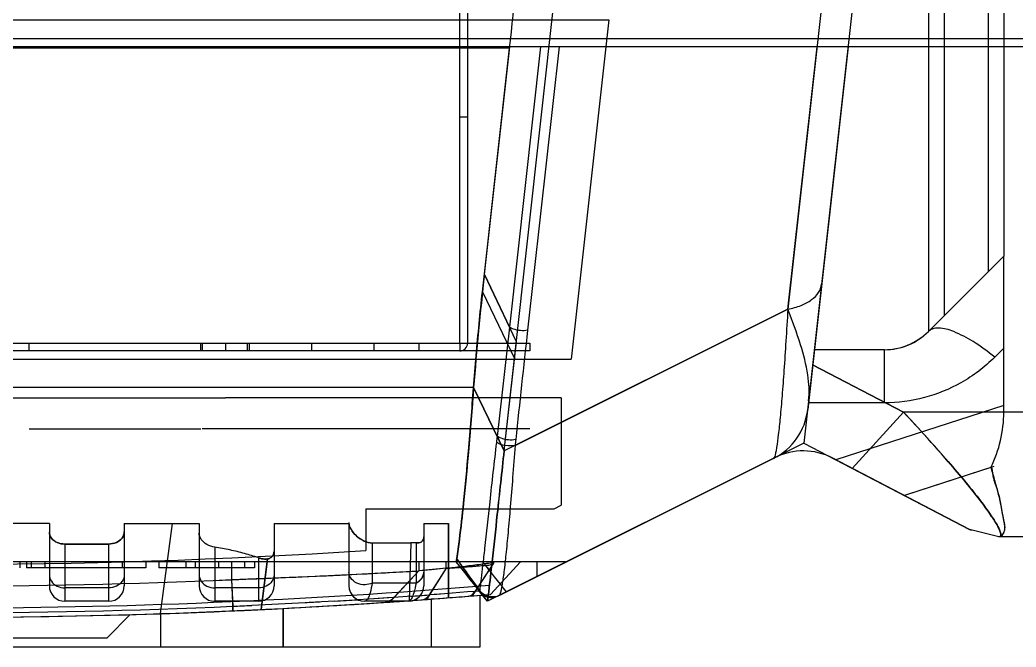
# Model space of a CAD drawing. Header units: millimetres. Extents: x -97344 to -49824, y -57049 to -40247.
# Drawn here: x -69537.01 to -69505.09, y -49655.6 to -49635.48 of the extents above; entities that cross this region are included whole.
import ezdxf

# ---------------------------------------------------------------- set-up
doc = ezdxf.new("R2010")
doc.units = ezdxf.units.MM
doc.header["$LTSCALE"] = 200
for name, color, linetype in [('DIM', 3, 'Continuous'), ('LAY0001', 7, 'Continuous'), ('PP025_18_1', 7, 'Continuous')]:
    doc.layers.add(name, color=color, linetype=linetype)

# ---------------------------------------------------------------- blocks, each defined once
blk = doc.blocks.new('2250')
at = {"color": 7, "linetype": 'Continuous'}
for p, q in [((-45373.872, -64458.816), (-45301.69, -64458.816)), ((-45301.69, -64459.08), (-45373.872, -64459.08)), ((-45319.434, -64459.129), (-45356.127, -64459.129)), ((-45320.241, -64466.384), (-45319.429, -64459.08)), ((-45318.437, -64459.08), (-45319.438, -64468.077)), ((-45317.844, -64459.08), (-45318.856, -64468.175)), ((-45310.517, -64467.5), (-45309.581, -64459.08)), ((-45308.587, -64459.08), (-45309.88, -64470.718)), ((-45320.241, -64466.384), (-45319.438, -64468.077)), ((-45319.255, -64471.869), (-45310.517, -64467.5)), ((-45319.438, -64468.077), (-45319.83, -64471.579)), ((-45309.721, -64469.282), (-45306.811, -64470.8)), ((-45320.585, -64470.015), (-45354.977, -64470.015)), ((-45320.585, -64470.015), (-45319.83, -64471.579)), ((-45306.811, -64470.8), (-45308.452, -64472.608)), ((-45284.338, -64470.8), (-45306.811, -64470.8)), ((-45310.974, -64472.286), (-45319.761, -64476.68)), ((-45304.694, -64474.568), (-45309.095, -64472.272)), ((-45304.342, -64473.648), (-45304.571, -64473.355)), ((-45304.697, -64474.567), (-45304.626, -64474.584)), ((-45303.751, -64474.8), (-45304.694, -64474.568)), ((-45285.755, -64474.8), (-45303.751, -64474.8)), ((-45321.14, -64475.6), (-45321.124, -64475.507)), ((-45321.14, -64475.6), (-45354.421, -64475.6)), ((-45335.124, -64475.6), (-45335.124, -64475.8)), ((-45334.916, -64475.6), (-45334.916, -64475.8)), ((-45331.086, -64475.8), (-45334.916, -64475.8)), ((-45334.767, -64475.6), (-45334.767, -64475.8)), ((-45334.323, -64475.6), (-45334.323, -64475.8)), ((-45333.686, -64475.6), (-45333.686, -64475.8)), ((-45331.851, -64475.6), (-45331.851, -64475.8)), ((-45331.086, -64475.6), (-45331.086, -64475.8)), ((-45330.67, -64475.6), (-45330.67, -64475.8)), ((-45327.602, -64475.8), (-45330.67, -64475.8)), ((-45329.812, -64475.6), (-45329.812, -64475.8)), ((-45329.511, -64475.6), (-45329.511, -64475.8)), ((-45328.757, -64475.6), (-45328.757, -64475.8)), ((-45328.342, -64475.8), (-45328.342, -64476.176)), ((-45327.925, -64475.6), (-45327.925, -64475.8)), ((-45327.602, -64475.6), (-45327.602, -64475.8)), ((-45324.756, -64476.022), (-45322.342, -64475.895)), ((-45322.342, -64475.895), (-45323.14, -64476.749)), ((-45322.342, -64475.6), (-45322.342, -64475.895)), ((-45321.939, -64475.858), (-45322.318, -64475.893)), ((-45322.316, -64475.893), (-45322.317, -64475.893)), ((-45321.463, -64475.812), (-45322.005, -64476.665)), ((-45321.463, -64475.812), (-45321.939, -64475.858)), ((-45321.463, -64475.812), (-45321.463, -64475.6)), ((-45328.342, -64476.176), (-45326.494, -64476.101)), ((-45328.342, -64476.176), (-45328.304, -64477.029)), ((-45326.494, -64476.101), (-45325.625, -64476.063)), ((-45320.443, -64476.402), (-45320.542, -64476.552)), ((-45320.391, -64476.522), (-45320.393, -64476.547)), ((-45323.929, -64476.799), (-45324.307, -64476.822)), ((-45323.14, -64476.748), (-45323.929, -64476.799)), ((-45323.645, -64476.781), (-45323.929, -64476.799)), ((-45323.354, -64476.763), (-45323.645, -64476.781)), ((-45323.154, -64476.75), (-45323.354, -64476.763)), ((-45323.137, -64476.748), (-45323.139, -64476.749)), ((-45323.137, -64476.749), (-45323.139, -64476.749)), ((-45322.716, -64476.718), (-45323.137, -64476.749)), ((-45323.13, -64476.748), (-45323.137, -64476.748)), ((-45323.005, -64476.739), (-45323.13, -64476.748)), ((-45322.604, -64476.71), (-45322.716, -64476.718)), ((-45321.513, -64476.628), (-45322.005, -64476.665)), ((-45321.269, -64476.609), (-45321.513, -64476.628)), ((-45321.269, -64476.609), (-45321.513, -64476.628)), ((-45321.025, -64476.591), (-45321.269, -64476.609)), ((-45321.025, -64476.591), (-45321.269, -64476.609)), ((-45320.783, -64476.571), (-45321.025, -64476.591)), ((-45320.783, -64476.571), (-45321.025, -64476.591)), ((-45320.542, -64476.552), (-45320.783, -64476.571)), ((-45320.542, -64476.552), (-45320.783, -64476.571)), ((-45320.454, -64476.546), (-45320.542, -64476.552)), ((-45320.397, -64476.541), (-45320.454, -64476.546)), ((-45320.393, -64476.547), (-45320.393, -64476.548)), ((-45320.393, -64476.548), (-45320.393, -64476.548)), ((-45320.393, -64476.548), (-45320.345, -64476.601)), ((-45320.393, -64476.548), (-45320.393, -64476.548)), ((-45320.393, -64476.548), (-45320.393, -64476.548)), ((-45320.345, -64476.601), (-45320.249, -64476.673)), ((-45320.249, -64476.673), (-45320.138, -64476.72)), ((-45320.138, -64476.72), (-45320.019, -64476.739)), ((-45320.019, -64476.739), (-45319.899, -64476.73)), ((-45319.899, -64476.73), (-45319.784, -64476.691)), ((-45328.297, -64477.176), (-45328.304, -64477.029)), ((-45325.029, -64476.865), (-45325.46, -64476.889)), ((-45323.471, -64476.906), (-45323.472, -64476.906)), ((-45332.331, -64478.04), (-45331.586, -64477.295)), ((-45343.231, -64478.04), (-45332.331, -64478.04))]:
    blk.add_line(p, q, dxfattribs=at)
for points in [[(-45321.939, -64475.858), (-45322.113, -64475.874), (-45322.239, -64475.886)], [(-45320.393, -64476.547), (-45320.625, -64476.253), (-45320.87, -64475.942), (-45321.142, -64475.6)], [(-45323.14, -64476.748), (-45323.144, -64476.749), (-45323.154, -64476.75)], [(-45321.513, -64476.628), (-45321.759, -64476.647), (-45322.005, -64476.665)]]:
    blk.add_lwpolyline(points, dxfattribs=at)
for centre, radius, start, end in [((-45205.29, -64479.094), 115.652, 173.69053, 175.49732), ((-44604.66, -64547.578), 718.596, 173.656043, 173.937271), ((-45311.868, -64470.497), 2, 296.5651, 353.656), ((-45309.443, -64473.02), 10.486, 172.1021, 173.1486), ((-45307.62, -64472.916), 11.683, 173.936, 174.8594), ((-45310.02, -64474.045), 2, 62.4462, 116.6598), ((-45447.839, -64567.78), 156.752, 35.60409, 36.06156), ((-45322.546, -64461.556), 14.297, 274.3446, 275.2975), ((-45322.399, -64463.147), 12.699, 275.299, 276.2937), ((-45569.053, -64671.737), 316.117, 38.1305, 38.34961), ((-45421.894, -64555.76), 128.752, 37.96897, 38.50599), ((-45337.781, -64263.719), 212.667, 267.45621, 272.54379), ((-45338.329, -64194.718), 281.632, 272.58551, 272.76244), ((-45337.901, -64252.391), 224.842, 273.28194, 273.46607), ((-45323.505, -64476.407), 0.5, 273.8414, 316.9465), ((-45337.781, -64263.805), 213.582, 273.84162, 274.7061), ((-45323.505, -64476.407), 0.5, 273.8988, 309.7638), ((-45335.375, -64302.873), 174.306, 274.2015, 274.39895), ((-45322.359, -64476.441), 0.419, 320.3722, 327.64), ((-45320, -64476.24), 0.5, 218.1305, 296.6397), ((-45319.999, -64476.24), 0.5, 217.9626, 296.5651), ((-45320.015, -64476.248), 0.5, 237.7448, 296.5651), ((-45337.781, -64263.805), 213.582, 266.15865, 273.84138), ((-45337.781, -64264.084), 213.156, 267.45184, 272.54816), ((-45338.529, -64237.338), 239.909, 272.44281, 272.58811)]:
    blk.add_arc(centre, radius, start, end, dxfattribs=at)
for points, knots in [([(-45310.517, -64467.5), (-45310.372, -64467.472), (-45310.104, -64467.399), (-45309.762, -64467.22), (-45309.519, -64466.987), (-45309.444, -64466.79), (-45309.433, -64466.697)], [0, 0, 0, 0, 0.309434, 0.577165, 0.802053, 1, 1, 1, 1]), ([(-45310.517, -64467.5), (-45310.537, -64467.843), (-45310.576, -64468.497), (-45310.637, -64469.424), (-45310.698, -64470.24), (-45310.757, -64470.929), (-45310.813, -64471.481), (-45310.861, -64471.85), (-45310.899, -64472.068), (-45310.923, -64472.177), (-45310.945, -64472.244), (-45310.963, -64472.28), (-45310.974, -64472.286)], [0, 0, 0, 0, 0.213756, 0.407798, 0.578563, 0.723047, 0.838713, 0.923709, 0.954386, 0.977149, 0.992173, 1, 1, 1, 1]), ([(-45318.856, -64468.175), (-45319.005, -64468.204), (-45319.217, -64468.186), (-45319.399, -64468.102), (-45319.438, -64468.077)], [0, 0, 0, 0, 0.766012, 1, 1, 1, 1]), ([(-45320.585, -64470.015), (-45320.683, -64471.254), (-45320.813, -64472.882), (-45321.013, -64474.711), (-45321.096, -64475.302), (-45321.123, -64475.507)], [0, 0, 0, 0, 0.675699, 0.887625, 1, 1, 1, 1]), ([(-45304.571, -64473.355), (-45304.728, -64473.157), (-45305.45, -64472.283), (-45306.208, -64471.441), (-45306.811, -64470.8)], [0, 0, 0, 0, 0.223124, 1, 1, 1, 1]), ([(-45319.237, -64471.682), (-45319.39, -64471.712), (-45319.606, -64471.693), (-45319.79, -64471.605), (-45319.83, -64471.579)], [0, 0, 0, 0, 0.76794, 1, 1, 1, 1]), ([(-45319.854, -64471.769), (-45319.931, -64472.406), (-45320.055, -64473.54), (-45320.197, -64474.859), (-45320.289, -64475.678), (-45320.34, -64476.088), (-45320.369, -64476.354), (-45320.39, -64476.482), (-45320.391, -64476.522)], [0, 0, 0, 0, 0.402191, 0.715741, 0.832153, 0.91891, 0.974947, 1, 1, 1, 1]), ([(-45319.255, -64471.869), (-45319.359, -64471.891), (-45319.569, -64471.891), (-45319.772, -64471.825), (-45319.854, -64471.769)], [0, 0, 0, 0, 0.516263, 1, 1, 1, 1]), ([(-45319.255, -64471.869), (-45319.282, -64472.214), (-45319.332, -64472.872), (-45319.407, -64473.805), (-45319.478, -64474.626), (-45319.545, -64475.321), (-45319.6, -64475.814), (-45319.642, -64476.136), (-45319.67, -64476.321), (-45319.695, -64476.466), (-45319.717, -64476.574), (-45319.738, -64476.638), (-45319.751, -64476.675), (-45319.761, -64476.68)], [0, 0, 0, 0, 0.214208, 0.408587, 0.579802, 0.724726, 0.840692, 0.887171, 0.925733, 0.956284, 0.978759, 0.99322, 1, 1, 1, 1]), ([(-45303.751, -64474.8), (-45303.733, -64474.8), (-45303.688, -64474.779), (-45303.69, -64474.691), (-45303.725, -64474.588), (-45303.793, -64474.447), (-45303.894, -64474.28), (-45304.076, -64474.007), (-45304.231, -64473.795), (-45304.342, -64473.648)], [0, 0, 0, 0, 0.039205, 0.088988, 0.170029, 0.283628, 0.427091, 0.59676, 1, 1, 1, 1]), ([(-45319.761, -64476.68), (-45319.864, -64476.731), (-45320.116, -64476.761), (-45320.324, -64476.616), (-45320.391, -64476.522)], [0, 0, 0, 0, 0.499811, 1, 1, 1, 1]), ([(-45322.238, -64476.82), (-45322.181, -64476.816), (-45322.104, -64476.78), (-45322.05, -64476.724), (-45322.037, -64476.708)], [0, 0, 0, 0, 0.729789, 1, 1, 1, 1]), ([(-45320.772, -64476.708), (-45320.75, -64476.706), (-45320.656, -64476.686), (-45320.58, -64476.614), (-45320.542, -64476.552)], [0, 0, 0, 0, 0.235406, 1, 1, 1, 1]), ([(-45325.46, -64476.889), (-45325.634, -64476.899), (-45326.379, -64476.939), (-45327.124, -64476.976), (-45327.696, -64477.002)], [0, 0, 0, 0, 0.232523, 1, 1, 1, 1])]:
    blk.add_open_spline(points, degree=3, knots=knots, dxfattribs=at)
at = {"layer": 'LAY0001', "color": 7, "linetype": 'Continuous'}
for p, q in [((-45306.003, -64435.84), (-45310.001, -64471.8)), ((-45306.009, -64435.84), (-45306.009, -64468.214)), ((-45305.509, -64435.84), (-45305.509, -64467.714)), ((-45304.095, -64435.84), (-45304.095, -64466.3)), ((-45303.595, -64435.84), (-45303.595, -64465.8)), ((-45319.276, -64469.08), (-45316.907, -64447.772)), ((-45308.346, -64447.97), (-45310.517, -64467.5)), ((-45359.312, -64458.221), (-45316.25, -64458.221)), ((-45316.25, -64458.221), (-45317.46, -64469.106)), ((-45319.435, -64459.129), (-45356.127, -64459.129)), ((-45320.303, -64466.938), (-45319.435, -64459.129)), ((-45306.009, -64468.214), (-45303.594, -64465.8)), ((-45303.595, -64470.8), (-45303.595, -64465.8)), ((-45319.216, -64468.545), (-45320.241, -64466.384)), ((-45320.303, -64466.938), (-45319.276, -64469.08)), ((-45310.517, -64467.5), (-45319.605, -64472.044)), ((-45319.605, -64472.044), (-45319.216, -64468.545)), ((-45307.423, -64468.8), (-45309.667, -64468.8)), ((-45307.423, -64470.503), (-45307.423, -64468.8)), ((-45303.887, -64469.038), (-45303.595, -64468.746)), ((-45358.101, -64469.106), (-45317.46, -64469.106)), ((-45319.605, -64472.044), (-45319.276, -64469.08)), ((-45306.812, -64470.8), (-45309.721, -64469.282)), ((-45320.585, -64470.015), (-45354.977, -64470.015)), ((-45319.605, -64472.044), (-45320.587, -64470.015)), ((-45320.585, -64470.015), (-45319.605, -64472.044)), ((-45347.031, -64470.34), (-45328.531, -64470.34)), ((-45317.781, -64470.34), (-45328.531, -64470.34)), ((-45317.781, -64470.34), (-45317.781, -64473.789)), ((-45307.423, -64470.503), (-45309.857, -64470.503)), ((-45303.595, -64470.584), (-45308.975, -64472.335)), ((-45306.812, -64470.799), (-45308.452, -64472.607)), ((-45306.811, -64470.799), (-45308.452, -64472.607)), ((-45284.339, -64470.8), (-45306.812, -64470.8)), ((-45334.831, -64471.34), (-45329.331, -64471.34)), ((-45318.781, -64471.34), (-45329.281, -64471.34)), ((-45310.001, -64471.8), (-45320.142, -64476.87)), ((-45310.001, -64471.8), (-45304.694, -64474.568)), ((-45303.917, -64472.548), (-45306.781, -64473.48)), ((-45304.012, -64472.578), (-45306.781, -64473.479)), ((-45304.011, -64472.58), (-45306.781, -64473.48)), ((-45303.919, -64472.55), (-45306.714, -64473.459)), ((-45324.042, -64473.9), (-45324.042, -64475.24)), ((-45324.042, -64473.9), (-45318.002, -64473.9)), ((-45318.002, -64473.9), (-45317.781, -64473.789)), ((-45334.181, -64474.37), (-45336.581, -64474.37)), ((-45334.181, -64474.37), (-45334.181, -64476.37)), ((-45331.781, -64474.37), (-45331.781, -64476.37)), ((-45331.781, -64474.37), (-45329.381, -64474.37)), ((-45330.624, -64477.266), (-45330.23, -64474.37)), ((-45329.381, -64474.37), (-45329.381, -64476.37)), ((-45326.981, -64474.37), (-45326.981, -64476.37)), ((-45326.981, -64474.37), (-45324.58, -64474.37)), ((-45324.581, -64474.341), (-45324.581, -64476.37)), ((-45324.58, -64474.361), (-45324.581, -64475.931)), ((-45322.181, -64474.37), (-45322.181, -64476.37)), ((-45322.181, -64474.37), (-45321.388, -64474.37)), ((-45321.388, -64474.37), (-45321.389, -64476.756)), ((-45304.697, -64474.567), (-45304.626, -64474.584)), ((-45304.697, -64474.567), (-45304.626, -64474.584)), ((-45303.751, -64474.8), (-45304.694, -64474.568)), ((-45285.755, -64474.8), (-45303.751, -64474.8)), ((-45332.281, -64475.033), (-45333.681, -64475.035)), ((-45333.681, -64475.035), (-45332.281, -64475.033)), ((-45333.681, -64475.035), (-45333.681, -64476.87)), ((-45332.281, -64475.033), (-45332.281, -64476.87)), ((-45328.881, -64475.134), (-45328.881, -64476.87)), ((-45323.831, -64475.001), (-45322.596, -64474.993)), ((-45322.596, -64474.993), (-45323.831, -64475.001)), ((-45323.831, -64475.001), (-45323.831, -64476.284)), ((-45322.596, -64474.993), (-45322.651, -64476.849)), ((-45322.431, -64474.997), (-45322.596, -64474.993)), ((-45322.431, -64474.997), (-45322.431, -64476.284)), ((-45327.481, -64475.475), (-45327.481, -64476.87)), ((-45327.396, -64477.133), (-45327.19, -64475.51)), ((-45327.19, -64475.51), (-45327.396, -64477.133)), ((-45321.142, -64475.6), (-45321.127, -64475.497)), ((-45321.124, -64475.507), (-45321.14, -64475.6)), ((-45317.646, -64475.6), (-45357.915, -64475.6)), ((-45328.342, -64475.6), (-45328.342, -64476.176)), ((-45322.343, -64475.894), (-45323.275, -64476.892)), ((-45322.342, -64475.895), (-45323.274, -64476.892)), ((-45322.342, -64475.895), (-45323.274, -64476.892)), ((-45322.342, -64475.6), (-45322.342, -64475.895)), ((-45321.463, -64475.812), (-45322.342, -64475.895)), ((-45321.463, -64475.812), (-45322.342, -64475.895)), ((-45321.463, -64475.812), (-45322.097, -64476.81)), ((-45321.463, -64475.812), (-45322.097, -64476.809)), ((-45321.463, -64475.812), (-45321.463, -64475.6)), ((-45319.935, -64475.63), (-45320.636, -64476.697)), ((-45319.949, -64475.65), (-45320.636, -64476.697)), ((-45319.083, -64475.599), (-45320.048, -64476.648)), ((-45319.083, -64475.6), (-45320.048, -64476.649)), ((-45318.561, -64475.6), (-45318.561, -64476.08)), ((-45328.342, -64476.176), (-45328.298, -64477.175)), ((-45322.342, -64475.895), (-45323.274, -64476.893)), ((-45332.281, -64476.443), (-45333.681, -64476.443)), ((-45327.481, -64476.443), (-45328.881, -64476.443)), ((-45322.431, -64476.284), (-45323.831, -64476.284)), ((-45322.197, -64476.497), (-45322.181, -64476.37)), ((-45321.946, -64476.798), (-45322.096, -64476.809)), ((-45321.946, -64476.798), (-45321.945, -64478.34)), ((-45320.388, -64476.677), (-45320.388, -64478.34)), ((-45332.281, -64476.87), (-45333.681, -64476.87)), ((-45327.481, -64476.87), (-45328.881, -64476.87)), ((-45326.699, -64477.098), (-45326.699, -64478.34)), ((-45326.69, -64477.098), (-45326.69, -64478.34)), ((-45322.681, -64476.87), (-45324.081, -64476.87)), ((-45322.681, -64476.87), (-45322.552, -64476.853)), ((-45330.623, -64477.266), (-45330.624, -64478.34)), ((-45320.388, -64478.34), (-45355.174, -64478.34))]:
    blk.add_line(p, q, dxfattribs=at)
for points in [[(-45307.423, -64468.8), (-45307.157, -64468.782), (-45306.889, -64468.727), (-45306.635, -64468.638), (-45306.403, -64468.52), (-45306.194, -64468.377), (-45306.009, -64468.214)], [(-45321.389, -64476.755), (-45321.389, -64476.159), (-45321.389, -64475.563), (-45321.388, -64474.967), (-45321.388, -64474.371)], [(-45320.142, -64476.87), (-45320.334, -64476.624), (-45320.53, -64476.373), (-45320.73, -64476.119), (-45320.934, -64475.861), (-45321.142, -64475.6)], [(-45324.581, -64476.37), (-45324.569, -64476.479), (-45324.531, -64476.587), (-45324.471, -64476.683), (-45324.392, -64476.761), (-45324.297, -64476.821), (-45324.193, -64476.858), (-45324.081, -64476.87)], [(-45322.328, -64476.724), (-45322.248, -64476.62), (-45322.197, -64476.497)], [(-45322.552, -64476.853), (-45322.431, -64476.803), (-45322.328, -64476.724)]]:
    blk.add_lwpolyline(points, dxfattribs=at)
for centre, radius, start, end in [((-45202.505, -64479.358), 118.449, 173.71163, 175.47575), ((-45307.423, -64466.8), 2, 270, 315), ((-45307.595, -64470.8), 4, 333.5976, 0), ((-45322.576, -64477.433), 2.44, 86.5986, 90.4692), ((-45426.327, -64551.958), 130.052, 35.26564, 36.00983), ((-45447.81, -64567.759), 156.716, 35.44755, 36.0616), ((-45569.142, -64671.804), 316.228, 38.05622, 38.34918), ((-45569.053, -64671.737), 316.117, 38.05655, 38.34961), ((-45568.999, -64671.692), 316.046, 38.05618, 38.34931), ((-45402.674, -64540.787), 104.389, 37.75603, 38.64349), ((-45421.839, -64555.716), 128.682, 37.78662, 38.50611), ((-45570.172, -64671.782), 317.691, 37.91428, 38.13583), ((-45570.056, -64671.691), 317.543, 37.91422, 38.13587), ((-45337.781, -64264.221), 212.165, 267.45033, 272.54992), ((-45337.78, -64264.221), 212.165, 267.45008, 272.54967), ((-45337.781, -64263.805), 213.282, 265.23748, 274.76252), ((-45333.681, -64476.37), 0.5, 180, 270), ((-45332.281, -64476.37), 0.5, 270, 0), ((-45328.881, -64476.37), 0.5, 180, 270), ((-45327.481, -64476.37), 0.5, 270, 0), ((-45324.081, -64476.37), 0.5, 180, 270), ((-45322.681, -64476.37), 0.5, 270, 0), ((-45337.781, -64263.805), 213.582, 265.23748, 274.76252), ((-45337.697, -64265.264), 212.12, 272.97189, 274.21794), ((-45337.781, -64263.806), 213.58, 272.97647, 274.19915), ((-45321.953, -64478.833), 2.029, 94.0788, 95.3397), ((-45326.481, -64416.207), 60.76, 274.13767, 274.2809), ((-45321.778, -64479.051), 2.259, 93.2734, 94.265), ((-45321.778, -64479.051), 2.259, 93.2727, 94.2644), ((-45337.781, -64263.802), 213.584, 274.26237, 274.671), ((-45337.781, -64263.804), 213.583, 274.26237, 274.671), ((-45337.781, -64263.8), 213.586, 271.92042, 272.97647)]:
    blk.add_arc(centre, radius, start, end, dxfattribs=at)
for centre, major_axis, ratio, start_param, end_param in [((-45518.069, -64350.608), (168.194, -174.706), 0.61463, 0.472468, 0.496999), ((-45337.781, -64263.805), (211.882, 0), 1, -1.635683, -1.505909), ((-45337.781, -64263.805), (0, 211.882), 1, -3.20648, -3.076705)]:
    blk.add_ellipse(centre, major_axis=major_axis, ratio=ratio, start_param=start_param, end_param=end_param, dxfattribs=at)
for points, knots in [([(-45320.587, -64470.015), (-45320.561, -64469.671), (-45320.505, -64468.985), (-45320.411, -64467.96), (-45320.34, -64467.278), (-45320.303, -64466.938)], [0, 0, 0, 0, 0.334745, 0.66806, 1, 1, 1, 1]), ([(-45309.85, -64470.441), (-45309.819, -64470.164), (-45309.856, -64469.547), (-45310.113, -64468.564), (-45310.369, -64467.875), (-45310.517, -64467.5)], [0, 0, 0, 0, 0.274715, 0.602258, 1, 1, 1, 1]), ([(-45303.887, -64469.038), (-45304.106, -64468.859), (-45304.522, -64468.548), (-45305.133, -64468.231), (-45305.624, -64468.069), (-45305.93, -64468.135), (-45306.009, -64468.214)], [0, 0, 0, 0, 0.355354, 0.648879, 0.860502, 1, 1, 1, 1]), ([(-45303.887, -64469.038), (-45304.208, -64469.359), (-45304.913, -64469.894), (-45306.134, -64470.391), (-45306.99, -64470.503), (-45307.423, -64470.503)], [0, 0, 0, 0, 0.347103, 0.668377, 1, 1, 1, 1]), ([(-45321.126, -64475.497), (-45321.099, -64475.293), (-45321.014, -64474.701), (-45320.889, -64473.552), (-45320.733, -64471.929), (-45320.64, -64470.694), (-45320.587, -64470.015)], [0, 0, 0, 0, 0.112266, 0.325791, 0.62899, 1, 1, 1, 1]), ([(-45320.585, -64470.015), (-45320.64, -64470.706), (-45320.737, -64471.943), (-45320.889, -64473.568), (-45321.013, -64474.708), (-45321.096, -64475.301), (-45321.123, -64475.507)], [0, 0, 0, 0, 0.376923, 0.674594, 0.886807, 1, 1, 1, 1]), ([(-45306.812, -64470.8), (-45306.559, -64471.068), (-45306.076, -64471.591), (-45305.405, -64472.35), (-45304.832, -64473.027), (-45304.374, -64473.598), (-45304.049, -64474.046), (-45303.824, -64474.379), (-45303.726, -64474.594), (-45303.665, -64474.748), (-45303.728, -64474.8), (-45303.751, -64474.8)], [0, 0, 0, 0, 0.215144, 0.415333, 0.590754, 0.733363, 0.841091, 0.916197, 0.962809, 0.986766, 1, 1, 1, 1]), ([(-45303.751, -64474.8), (-45303.728, -64474.8), (-45303.665, -64474.748), (-45303.726, -64474.594), (-45303.824, -64474.379), (-45304.049, -64474.047), (-45304.374, -64473.598), (-45304.832, -64473.028), (-45305.405, -64472.35), (-45306.076, -64471.592), (-45306.559, -64471.068), (-45306.812, -64470.8)], [0, 0, 0, 0, 0.013259, 0.037261, 0.083853, 0.158854, 0.266479, 0.409062, 0.584538, 0.784816, 1, 1, 1, 1]), ([(-45319.605, -64472.044), (-45319.681, -64472.724), (-45319.808, -64473.91), (-45319.97, -64475.415), (-45320.074, -64476.345), (-45320.128, -64476.767), (-45320.142, -64476.87)], [0, 0, 0, 0, 0.422389, 0.737125, 0.935436, 1, 1, 1, 1]), ([(-45320.142, -64476.87), (-45320.128, -64476.767), (-45320.075, -64476.346), (-45319.97, -64475.415), (-45319.808, -64473.909), (-45319.681, -64472.722), (-45319.605, -64472.044)], [0, 0, 0, 0, 0.064215, 0.262254, 0.578844, 1, 1, 1, 1]), ([(-45304.012, -64472.578), (-45303.984, -64472.522), (-45303.94, -64472.99), (-45303.817, -64473.187), (-45303.688, -64473.775), (-45303.618, -64474.236), (-45303.528, -64474.601), (-45303.68, -64474.8), (-45303.751, -64474.8)], [0, 0, 0, 0, 0.080143, 0.283459, 0.533238, 0.752089, 0.909421, 1, 1, 1, 1]), ([(-45304.012, -64472.578), (-45303.995, -64472.635), (-45303.936, -64472.837), (-45303.826, -64473.223), (-45303.696, -64473.725), (-45303.624, -64474.213), (-45303.523, -64474.583), (-45303.677, -64474.8), (-45303.751, -64474.8)], [0, 0, 0, 0, 0.075418, 0.270213, 0.51589, 0.739548, 0.904695, 1, 1, 1, 1]), ([(-45323.831, -64475.001), (-45323.923, -64475.002), (-45324.111, -64474.946), (-45324.344, -64474.786), (-45324.511, -64474.586), (-45324.576, -64474.431), (-45324.58, -64474.361)], [0, 0, 0, 0, 0.262057, 0.539176, 0.79977, 1, 1, 1, 1]), ([(-45324.58, -64474.361), (-45324.576, -64474.432), (-45324.51, -64474.59), (-45324.341, -64474.789), (-45324.108, -64474.947), (-45323.922, -64475.002), (-45323.831, -64475.001)], [0, 0, 0, 0, 0.204432, 0.467513, 0.740627, 1, 1, 1, 1]), ([(-45333.681, -64475.035), (-45333.766, -64475.035), (-45333.929, -64475.004), (-45334.125, -64474.865), (-45334.181, -64474.717), (-45334.181, -64474.648)], [0, 0, 0, 0, 0.367619, 0.701741, 1, 1, 1, 1]), ([(-45334.181, -64474.648), (-45334.181, -64474.716), (-45334.125, -64474.864), (-45333.93, -64475.004), (-45333.766, -64475.035), (-45333.681, -64475.035)], [0, 0, 0, 0, 0.297244, 0.632211, 1, 1, 1, 1]), ([(-45331.781, -64474.646), (-45331.781, -64474.715), (-45331.837, -64474.862), (-45332.032, -64475.001), (-45332.196, -64475.033), (-45332.281, -64475.033)], [0, 0, 0, 0, 0.296708, 0.632788, 1, 1, 1, 1]), ([(-45332.281, -64475.033), (-45332.196, -64475.033), (-45332.032, -64475.001), (-45331.837, -64474.862), (-45331.781, -64474.715), (-45331.781, -64474.646)], [0, 0, 0, 0, 0.368685, 0.703541, 1, 1, 1, 1]), ([(-45328.881, -64475.134), (-45328.968, -64475.121), (-45329.132, -64475.065), (-45329.323, -64474.908), (-45329.381, -64474.755), (-45329.381, -64474.685)], [0, 0, 0, 0, 0.366785, 0.707128, 1, 1, 1, 1]), ([(-45322.431, -64474.997), (-45322.4, -64474.999), (-45322.344, -64474.998), (-45322.268, -64474.975), (-45322.215, -64474.932), (-45322.186, -64474.873), (-45322.181, -64474.829), (-45322.181, -64474.807)], [0, 0, 0, 0, 0.259604, 0.465707, 0.642495, 0.815316, 1, 1, 1, 1]), ([(-45322.181, -64474.807), (-45322.181, -64474.829), (-45322.186, -64474.873), (-45322.215, -64474.932), (-45322.268, -64474.975), (-45322.344, -64474.998), (-45322.4, -64474.999), (-45322.431, -64474.997)], [0, 0, 0, 0, 0.184708, 0.357522, 0.534305, 0.740398, 1, 1, 1, 1]), ([(-45327.481, -64475.475), (-45327.627, -64475.424), (-45327.928, -64475.331), (-45328.396, -64475.217), (-45328.717, -64475.159), (-45328.881, -64475.134)], [0, 0, 0, 0, 0.321764, 0.655858, 1, 1, 1, 1]), ([(-45327.481, -64475.475), (-45327.447, -64475.486), (-45327.382, -64475.505), (-45327.284, -64475.518), (-45327.22, -64475.515), (-45327.19, -64475.51)], [0, 0, 0, 0, 0.357916, 0.6913, 1, 1, 1, 1]), ([(-45327.19, -64475.51), (-45327.22, -64475.515), (-45327.284, -64475.518), (-45327.382, -64475.505), (-45327.447, -64475.486), (-45327.481, -64475.475)], [0, 0, 0, 0, 0.30852, 0.641897, 1, 1, 1, 1]), ([(-45327.19, -64475.51), (-45327.149, -64475.503), (-45327.073, -64475.476), (-45326.995, -64475.384), (-45326.981, -64475.308), (-45326.981, -64475.269)], [0, 0, 0, 0, 0.359423, 0.668561, 1, 1, 1, 1]), ([(-45326.981, -64475.269), (-45326.981, -64475.308), (-45326.995, -64475.384), (-45327.073, -64475.476), (-45327.149, -64475.503), (-45327.19, -64475.51)], [0, 0, 0, 0, 0.332839, 0.641955, 1, 1, 1, 1]), ([(-45328.342, -64476.176), (-45327.726, -64476.154), (-45326.553, -64476.104), (-45324.939, -64476.033), (-45323.654, -64475.966), (-45322.827, -64475.922), (-45322.441, -64475.9), (-45322.342, -64475.895)], [0, 0, 0, 0, 0.307872, 0.586402, 0.80679, 0.950608, 1, 1, 1, 1]), ([(-45321.463, -64475.812), (-45321.404, -64475.807), (-45321.29, -64475.799), (-45321.124, -64475.787), (-45320.969, -64475.775), (-45320.825, -64475.764), (-45320.691, -64475.754), (-45320.566, -64475.744), (-45320.449, -64475.735), (-45320.34, -64475.726), (-45320.239, -64475.719), (-45320.146, -64475.707), (-45320.046, -64475.717), (-45319.999, -64475.664), (-45319.981, -64475.637)], [0, 0, 0, 0, 0.117896, 0.227753, 0.330112, 0.425509, 0.514428, 0.597306, 0.67455, 0.746544, 0.813642, 0.876177, 0.935214, 1, 1, 1, 1]), ([(-45319.981, -64475.637), (-45320.149, -64475.66), (-45320.484, -64475.704), (-45320.977, -64475.77), (-45321.303, -64475.8), (-45321.463, -64475.812)], [0, 0, 0, 0, 0.340515, 0.677697, 1, 1, 1, 1]), ([(-45334.181, -64476.014), (-45334.181, -64476.089), (-45334.129, -64476.247), (-45333.935, -64476.406), (-45333.766, -64476.443), (-45333.681, -64476.443)], [0, 0, 0, 0, 0.310991, 0.644812, 1, 1, 1, 1]), ([(-45331.781, -64476.014), (-45331.781, -64476.089), (-45331.832, -64476.247), (-45332.027, -64476.406), (-45332.195, -64476.443), (-45332.281, -64476.443)], [0, 0, 0, 0, 0.310991, 0.644812, 1, 1, 1, 1]), ([(-45329.381, -64476.014), (-45329.381, -64476.089), (-45329.329, -64476.247), (-45329.135, -64476.406), (-45328.966, -64476.443), (-45328.881, -64476.443)], [0, 0, 0, 0, 0.310991, 0.644812, 1, 1, 1, 1]), ([(-45326.981, -64476.014), (-45326.981, -64476.089), (-45327.032, -64476.247), (-45327.227, -64476.406), (-45327.395, -64476.443), (-45327.481, -64476.443)], [0, 0, 0, 0, 0.310991, 0.644812, 1, 1, 1, 1]), ([(-45323.831, -64476.284), (-45323.903, -64476.318), (-45324.074, -64476.357), (-45324.332, -64476.307), (-45324.532, -64476.15), (-45324.581, -64475.997), (-45324.581, -64475.931)], [0, 0, 0, 0, 0.246339, 0.531616, 0.793482, 1, 1, 1, 1]), ([(-45322.431, -64476.284), (-45322.359, -64476.25), (-45322.239, -64476.149), (-45322.181, -64476), (-45322.181, -64475.931)], [0, 0, 0, 0, 0.536766, 1, 1, 1, 1]), ([(-45322.431, -64476.284), (-45322.383, -64476.262), (-45322.294, -64476.203), (-45322.203, -64476.077), (-45322.181, -64475.979), (-45322.181, -64475.931)], [0, 0, 0, 0, 0.354914, 0.6858, 1, 1, 1, 1]), ([(-45323.831, -64476.284), (-45323.85, -64476.39), (-45323.891, -64476.569), (-45323.955, -64476.768), (-45324.041, -64476.87), (-45324.081, -64476.87)], [0, 0, 0, 0, 0.490963, 0.819051, 1, 1, 1, 1]), ([(-45322.431, -64476.284), (-45322.45, -64476.39), (-45322.491, -64476.569), (-45322.555, -64476.768), (-45322.641, -64476.87), (-45322.681, -64476.87)], [0, 0, 0, 0, 0.490945, 0.819038, 1, 1, 1, 1])]:
    blk.add_open_spline(points, degree=3, knots=knots, dxfattribs=at)
at = {"layer": 'PP025_18_1', "color": 7, "linetype": 'Continuous'}
for p, q in [((-45321.031, -64468.59), (-45321.031, -64446.84)), ((-45320.781, -64446.84), (-45320.781, -64468.59)), ((-45320.781, -64461.34), (-45321.031, -64461.34)), ((-45356.781, -64468.59), (-45318.781, -64468.59)), ((-45318.781, -64468.84), (-45356.781, -64468.84)), ((-45334.831, -64468.84), (-45334.831, -64468.59)), ((-45329.331, -64468.84), (-45329.331, -64468.59)), ((-45329.281, -64468.59), (-45329.281, -64468.84)), ((-45328.531, -64468.59), (-45328.531, -64468.84)), ((-45327.831, -64468.84), (-45327.831, -64468.59)), ((-45327.781, -64468.59), (-45327.781, -64468.84)), ((-45325.781, -64468.59), (-45325.781, -64468.84)), ((-45323.781, -64468.59), (-45323.781, -64468.84)), ((-45322.331, -64468.84), (-45322.331, -64468.59)), ((-45321.031, -64468.59), (-45321.031, -64468.84)), ((-45318.781, -64468.59), (-45318.781, -64468.84))]:
    blk.add_line(p, q, dxfattribs=at)
blk.add_arc((-45321.031, -64468.59), 0.25, 270, 0, dxfattribs=at)
blk = doc.blocks.new('*U1488')
at = {"layer": 'DIM', "color": 3}
blk.add_blockref('2250', (45347.11, 64440.647), dxfattribs=at)
blk = doc.blocks.new('*U1489')
at = {"layer": 'DIM', "color": 0, "linetype": 'ByBlock', "lineweight": -2, "transparency": 16777216}
blk.add_blockref('*U1488', (0, 0), dxfattribs=at)

msp = doc.modelspace()

# ---------------------------------------------------------------- block references
at = {"layer": 'DIM', "color": 3}
msp.add_blockref('*U1489', (-69548.994, -49617.903), dxfattribs=at)

doc.saveas('drawing.dxf')
